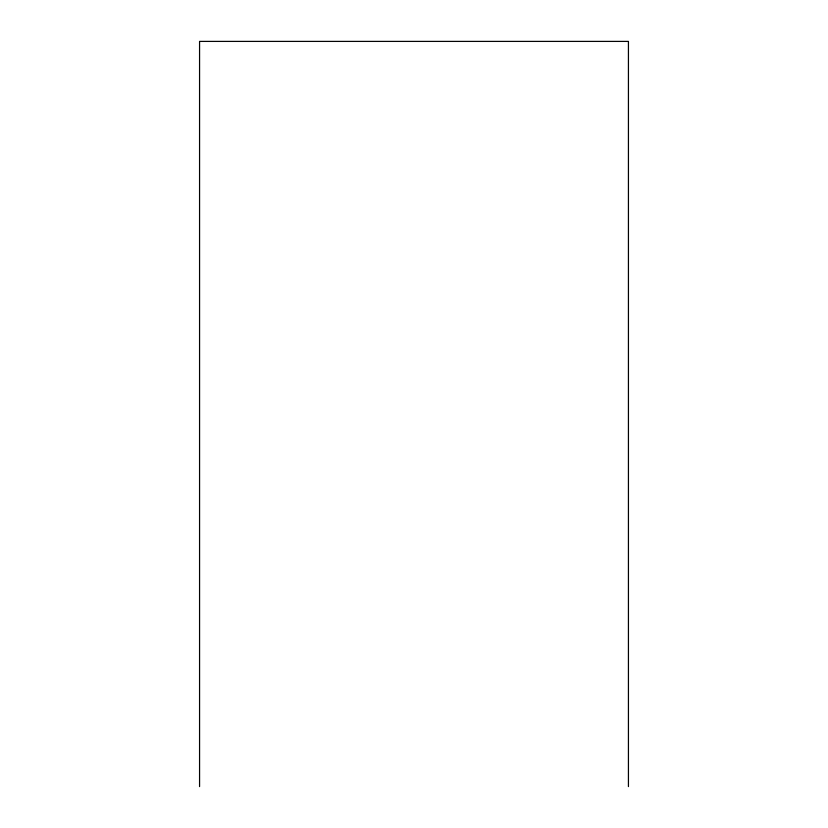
<?xml version="1.0" encoding="UTF-8"?>
<svg xmlns="http://www.w3.org/2000/svg" width="828" height="828" viewBox="0 0 828 828"><rect width="100%" height="100%" fill="white"/><g stroke="black" fill="none" stroke-linecap="round" stroke-linejoin="round"><path stroke-width="1.24" d="M628.431 786.6L628.431 41.4L199.569 41.4L199.569 786.6"/></g></svg>
